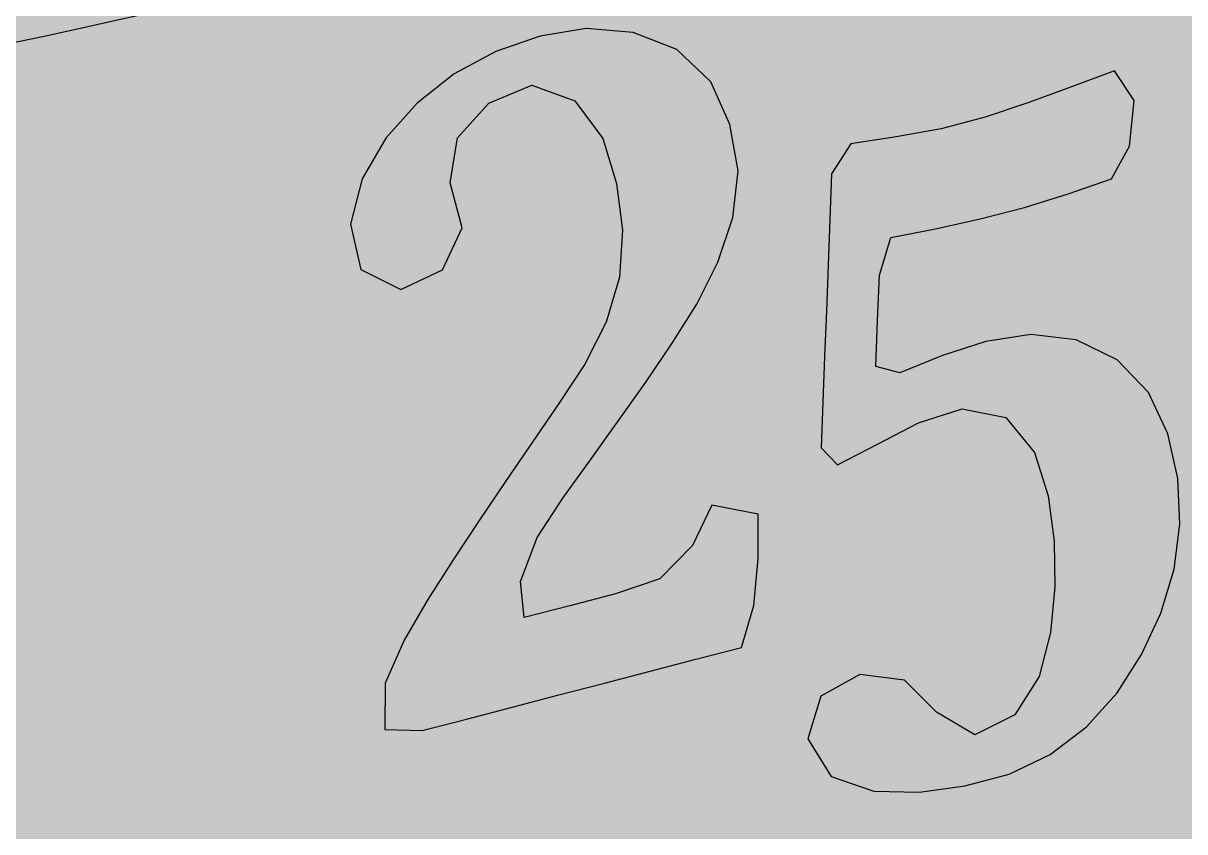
# Model space of a CAD drawing. Extents: x 0 to 1501, y 0 to 1747.
# Drawn here: x 109.37 to 117.01, y 1718.37 to 1723.69 of the extents above; entities that cross this region are included whole.
import ezdxf

# ---------------------------------------------------------------- set-up
doc = ezdxf.new("R2010")
doc.units = 0

msp = doc.modelspace()

# ---------------------------------------------------------------- hatches: boundary and pattern name
at = {"true_color": 0xf8f9fa}
msp.add_hatch(color=256, dxfattribs=at).paths.add_polyline_path([(0, 1747), (1280, 1747), (1280, 1027), (0, 1027)], flags=0)
at = {"true_color": 0xffffff}
for points in [[(0, 1747), (1280, 1747), (1280, 1681), (0, 1681)], [(128.703, 1730.6085), (128.1604, 1730.1144), (127.2101, 1729.8179), (126.858, 1729.3166), (127.4341, 1728.5175), (127.1262, 1727.6423), (126.1987, 1727.3349), (125.2524, 1727.5974), (124.6371, 1728.3593), (124.1749, 1729.0242), (123.2511, 1728.662), (122.3986, 1728.1484), (121.5272, 1727.6681), (120.6149, 1727.27), (119.6878, 1727.1549), (118.9943, 1726.6817), (118.0524, 1726.3594), (117.1041, 1726.0568), (116.1343, 1725.8341), (115.1431, 1725.7826), (114.2378, 1726.1379), (114.2544, 1727.0845), (114.1243, 1727.8712), (113.1306, 1727.8853), (112.1582, 1727.6859), (111.2482, 1727.2858), (110.6508, 1726.5872), (111.4277, 1726.0255), (112.3068, 1725.6222), (112.218, 1724.6984), (111.4488, 1724.104), (110.4959, 1723.82), (109.5239, 1723.6049), (108.5486, 1723.4055), (107.5679, 1723.2345), (106.583, 1723.0896), (105.8397, 1722.9895), (104.8541, 1722.8498), (103.871, 1722.6928), (102.8916, 1722.5149), (101.9173, 1722.3104), (100.951, 1722.0713), (100.0341, 1721.7099), (100.3466, 1721.0231), (100.4634, 1720.0662), (99.8022, 1719.3401), (98.919, 1718.8903), (97.9477, 1718.6784), (96.9554, 1718.6851), (96.0648, 1719.0959), (95.6747, 1719.9734), (96.1349, 1720.8335), (96.156, 1721.3542), (95.1609, 1721.3709), (94.1664, 1721.3284), (93.1749, 1721.24), (92.1896, 1721.0987), (91.4434, 1721.0522), (90.5064, 1720.8113), (89.5216, 1720.6676), (88.5316, 1720.7241), (87.831, 1721.361), (88.0436, 1722.3213), (88.276, 1723.2271), (87.3818, 1723.3878), (87.7795, 1723.6348), (88.5737, 1723.2489), (88.317, 1722.307), (88.0747, 1721.3688), (88.8924, 1720.9085), (89.8852, 1720.9348), (90.866, 1721.1038), (91.8422, 1721.299), (92.8205, 1721.4807), (93.8081, 1721.6057), (94.8002, 1721.6877), (95.7952, 1721.7034), (96.7764, 1721.5641), (96.6884, 1720.7946), (96.096, 1720.01), (96.5834, 1719.206), (97.5383, 1718.9728), (98.5247, 1719.0969), (99.4539, 1719.4455), (100.1826, 1720.0981), (99.9287, 1720.9774), (99.7198, 1721.7722), (100.5876, 1722.2372), (101.5508, 1722.4879), (102.5231, 1722.7015), (103.4997, 1722.8947), (104.4798, 1723.0692), (105.4633, 1723.2232), (106.4503, 1723.3532), (107.4353, 1723.497), (108.4172, 1723.6614), (109.396, 1723.8428), (110.3709, 1724.0446), (111.3347, 1724.2922), (112.0956, 1724.895), (111.7741, 1725.6603), (110.8352, 1725.9798), (110.4226, 1726.8077), (111.1452, 1727.4638), (112.0572, 1727.8598), (113.0325, 1728.0452), (114.0265, 1728.0274), (114.5642, 1727.3682), (114.2951, 1726.4186), (115.0694, 1725.9512), (116.0593, 1726.0337), (117.0265, 1726.2677), (117.9719, 1726.5792), (118.9119, 1726.9069), (119.8513, 1727.2365), (120.7821, 1727.5891), (121.6809, 1728.0162), (122.5352, 1728.5272), (123.4077, 1729.0049), (124.3712, 1729.1376), (124.7677, 1728.2712), (125.4545, 1727.5941), (126.4341, 1727.5469), (127.206, 1728.1128), (126.867, 1729.0039), (126.5274, 1729.7898), (127.464, 1730.1213), (128.4052, 1730.4443), (128.8445, 1731.1749), (129.2276, 1730.9579), (128.703, 1730.6085)]]:
    msp.add_hatch(color=256, dxfattribs=at).paths.add_polyline_path(points, flags=0)
at = {"true_color": 0x0e65c0}
msp.add_hatch(color=256, dxfattribs=at).paths.add_polyline_path([(113.358, 1728.06), (112.372, 1727.9512), (111.4387, 1727.6144), (110.6048, 1727.0822), (110.5737, 1726.1861), (111.4484, 1725.7426), (112.1819, 1725.2188), (111.6406, 1724.4333), (110.7004, 1724.1225), (109.7293, 1723.9113), (108.7533, 1723.7241), (107.7741, 1723.5543), (106.7919, 1723.4028), (106.1853, 1723.0376), (106.4947, 1722.0932), (106.7768, 1721.1405), (106.9743, 1720.1667), (106.8081, 1719.2226), (105.8968, 1718.8549), (104.9267, 1719.0393), (103.9414, 1718.9856), (103.2185, 1718.3571), (103.0081, 1717.3927), (103.1449, 1716.4111), (103.6203, 1715.5515), (104.5039, 1715.2511), (105.2048, 1715.9194), (106.1176, 1716.2357), (107.0848, 1716.0545), (107.8544, 1715.4334), (108.3994, 1714.6084), (108.6359, 1713.6453), (108.7306, 1712.6572), (108.7792, 1711.7282), (109.772, 1711.772), (110.7631, 1711.8447), (111.7511, 1711.9512), (112.7267, 1712.1371), (113.6707, 1712.4463), (114.5784, 1712.8501), (115.447, 1713.3323), (115.9336, 1714.129), (115.344, 1714.8638), (114.5559, 1715.4561), (114.8459, 1716.3348), (115.6189, 1716.9536), (116.5244, 1717.3593), (117.4793, 1717.6336), (118.4577, 1717.8001), (119.335, 1717.463), (119.2409, 1716.5084), (118.8588, 1715.6048), (119.7483, 1715.5391), (120.6901, 1715.8559), (121.6208, 1716.2042), (122.5404, 1716.5811), (123.4463, 1716.9896), (124.3332, 1717.4378), (124.3932, 1718.3392), (124.2481, 1719.3212), (123.9536, 1720.2696), (123.5396, 1721.1723), (123.0022, 1722.0066), (122.1139, 1722.1764), (121.6668, 1721.3029), (120.8269, 1720.8043), (119.8784, 1720.9422), (119.2686, 1721.7158), (118.9642, 1722.6574), (119.0916, 1723.6283), (119.9656, 1724.0059), (120.932, 1724.1577), (120.9776, 1725.1053), (120.602, 1726.0231), (120.021, 1726.8269), (119.2048, 1727.0129), (118.2668, 1726.6842), (117.3263, 1726.3632), (116.3687, 1726.0986), (115.3866, 1725.9538), (114.4312, 1726.1394), (114.4515, 1727.068), (114.3357, 1727.9446), (113.358, 1728.06)], flags=0)
at = {"true_color": 0xffffff}
h = msp.add_hatch(color=256, dxfattribs=at)
h.paths.add_polyline_path([(112.773, 1723.604), (112.4803, 1723.5032), (112.2079, 1723.3561), (111.9651, 1723.1643), (111.7587, 1722.9336), (111.6029, 1722.6665), (111.5268, 1722.3677), (111.593, 1722.0705), (111.8577, 1721.9379), (112.1311, 1722.0678), (112.26, 1722.343), (112.1816, 1722.6392), (112.229, 1722.9346), (112.4346, 1723.164), (112.7173, 1723.2824), (113, 1723.1776), (113.1846, 1722.9318), (113.2744, 1722.6358), (113.3133, 1722.3287), (113.2931, 1722.02), (113.2063, 1721.7231), (113.0656, 1721.4473), (112.8949, 1721.1887), (112.7204, 1720.9327), (112.5458, 1720.6766), (112.3719, 1720.4201), (112.2009, 1720.1617), (112.0344, 1719.9003), (111.8777, 1719.633), (111.7538, 1719.3494), (111.7509, 1719.0454), (111.9964, 1719.0376), (112.2963, 1719.1158), (112.5962, 1719.1941), (112.896, 1719.2723), (113.1959, 1719.3505), (113.4957, 1719.4287), (113.7956, 1719.5069), (114.0955, 1719.5852), (114.1762, 1719.86), (114.2054, 1720.1685), (114.2053, 1720.4619), (113.901, 1720.5203), (113.7735, 1720.2548), (113.5593, 1720.0353), (113.2667, 1719.9369), (112.9669, 1719.8587), (112.667, 1719.7806), (112.6425, 1720.0183), (112.7522, 1720.3073), (112.9226, 1720.5657), (113.1033, 1720.8175), (113.283, 1721.07), (113.4619, 1721.323), (113.6362, 1721.5792), (113.802, 1721.841), (113.9409, 1722.1175), (114.0378, 1722.4118), (114.0733, 1722.7183), (114.0196, 1723.023), (113.8935, 1723.3044), (113.6705, 1723.5163), (113.383, 1723.6284), (113.0752, 1723.6538), (112.773, 1723.604)], flags=0)
h.paths.add_polyline_path([(116.5465, 1723.377), (116.2652, 1723.2714), (115.9834, 1723.1669), (115.6984, 1723.0716), (115.4082, 1722.9941), (115.1122, 1722.9421), (114.8152, 1722.8964), (114.6877, 1722.6997), (114.6764, 1722.3994), (114.665, 1722.0991), (114.6536, 1721.7988), (114.6423, 1721.4985), (114.6309, 1721.1982), (114.6195, 1720.8979), (114.7267, 1720.7843), (114.9931, 1720.9233), (115.2596, 1721.0618), (115.5456, 1721.1529), (115.8327, 1721.0968), (116.0209, 1720.8667), (116.1104, 1720.5806), (116.1515, 1720.2832), (116.1549, 1719.9828), (116.1278, 1719.6837), (116.0522, 1719.3936), (115.8921, 1719.1417), (115.6286, 1719.0098), (115.3779, 1719.1595), (115.1665, 1719.3696), (114.8743, 1719.4071), (114.6178, 1719.2646), (114.5321, 1718.9842), (114.6845, 1718.7363), (114.9666, 1718.6403), (115.2665, 1718.633), (115.5637, 1718.6756), (115.8541, 1718.7522), (116.1251, 1718.8807), (116.3639, 1719.0623), (116.5641, 1719.2859), (116.7259, 1719.5388), (116.853, 1719.8109), (116.9395, 1720.0984), (116.9777, 1720.3961), (116.9634, 1720.6959), (116.8984, 1720.9889), (116.771, 1721.2599), (116.5641, 1721.4757), (116.2956, 1721.6072), (115.9983, 1721.6413), (115.7016, 1721.597), (115.4159, 1721.5042), (115.1375, 1721.3912), (114.9777, 1721.4309), (114.9891, 1721.7312), (115.0026, 1722.0314), (115.0768, 1722.2807), (115.372, 1722.3367), (115.6649, 1722.4037), (115.9562, 1722.4777), (116.2432, 1722.5666), (116.527, 1722.6654), (116.6458, 1722.8809), (116.6777, 1723.1798), (116.5465, 1723.377)], flags=0)

# ---------------------------------------------------------------- linework, layer by layer
msp.add_lwpolyline([(117.1041, 1726.0568), (116.1343, 1725.8341), (115.1431, 1725.7826), (114.2378, 1726.1379), (114.2544, 1727.0845), (114.1243, 1727.8712), (113.1306, 1727.8853), (112.1582, 1727.6859), (111.2482, 1727.2858), (110.6508, 1726.5872), (111.4277, 1726.0255), (112.3068, 1725.6222), (112.218, 1724.6984), (111.4488, 1724.104), (110.4959, 1723.82), (109.5239, 1723.6049), (108.5486, 1723.4055)], dxfattribs=at)
for points in [[(112.773, 1723.604), (112.4803, 1723.5032), (112.2079, 1723.3561), (111.9651, 1723.1643), (111.7587, 1722.9336), (111.6029, 1722.6665), (111.5268, 1722.3677), (111.593, 1722.0705), (111.8577, 1721.9379), (112.1311, 1722.0678), (112.26, 1722.343), (112.1816, 1722.6392), (112.229, 1722.9346), (112.4346, 1723.164), (112.7173, 1723.2824), (113, 1723.1776), (113.1846, 1722.9318), (113.2744, 1722.6358), (113.3133, 1722.3287), (113.2931, 1722.02), (113.2063, 1721.7231), (113.0656, 1721.4473), (112.8949, 1721.1887), (112.7204, 1720.9327), (112.5458, 1720.6766), (112.3719, 1720.4201), (112.2009, 1720.1617), (112.0344, 1719.9003), (111.8777, 1719.633), (111.7538, 1719.3494), (111.7509, 1719.0454), (111.9964, 1719.0376), (112.2963, 1719.1158), (112.5962, 1719.1941), (112.896, 1719.2723), (113.1959, 1719.3505), (113.4957, 1719.4287), (113.7956, 1719.5069), (114.0955, 1719.5852), (114.1762, 1719.86), (114.2054, 1720.1685), (114.2053, 1720.4619), (113.901, 1720.5203), (113.7735, 1720.2548), (113.5593, 1720.0353), (113.2667, 1719.9369), (112.9669, 1719.8587), (112.667, 1719.7806), (112.6425, 1720.0183), (112.7522, 1720.3073), (112.9226, 1720.5657), (113.1033, 1720.8175), (113.283, 1721.07), (113.4619, 1721.323), (113.6362, 1721.5792), (113.802, 1721.841), (113.9409, 1722.1175), (114.0378, 1722.4118), (114.0733, 1722.7183), (114.0196, 1723.023), (113.8935, 1723.3044), (113.6705, 1723.5163), (113.383, 1723.6284), (113.0752, 1723.6538), (112.773, 1723.604)], [(116.5465, 1723.377), (116.2652, 1723.2714), (115.9834, 1723.1669), (115.6984, 1723.0716), (115.4082, 1722.9941), (115.1122, 1722.9421), (114.8152, 1722.8964), (114.6877, 1722.6997), (114.6764, 1722.3994), (114.665, 1722.0991), (114.6536, 1721.7988), (114.6423, 1721.4985), (114.6309, 1721.1982), (114.6195, 1720.8979), (114.7267, 1720.7843), (114.9931, 1720.9233), (115.2596, 1721.0618), (115.5456, 1721.1529), (115.8327, 1721.0968), (116.0209, 1720.8667), (116.1104, 1720.5806), (116.1515, 1720.2832), (116.1549, 1719.9828), (116.1278, 1719.6837), (116.0522, 1719.3936), (115.8921, 1719.1417), (115.6286, 1719.0098), (115.3779, 1719.1595), (115.1665, 1719.3696), (114.8743, 1719.4071), (114.6178, 1719.2646), (114.5321, 1718.9842), (114.6845, 1718.7363), (114.9666, 1718.6403), (115.2665, 1718.633), (115.5637, 1718.6756), (115.8541, 1718.7522), (116.1251, 1718.8807), (116.3639, 1719.0623), (116.5641, 1719.2859), (116.7259, 1719.5388), (116.853, 1719.8109), (116.9395, 1720.0984), (116.9777, 1720.3961), (116.9634, 1720.6959), (116.8984, 1720.9889), (116.771, 1721.2599), (116.5641, 1721.4757), (116.2956, 1721.6072), (115.9983, 1721.6413), (115.7016, 1721.597), (115.4159, 1721.5042), (115.1375, 1721.3912), (114.9777, 1721.4309), (114.9891, 1721.7312), (115.0026, 1722.0314), (115.0768, 1722.2807), (115.372, 1722.3367), (115.6649, 1722.4037), (115.9562, 1722.4777), (116.2432, 1722.5666), (116.527, 1722.6654), (116.6458, 1722.8809), (116.6777, 1723.1798), (116.5465, 1723.377)]]:
    msp.add_lwpolyline(points, close=True, dxfattribs=at)

doc.saveas('drawing.dxf')
